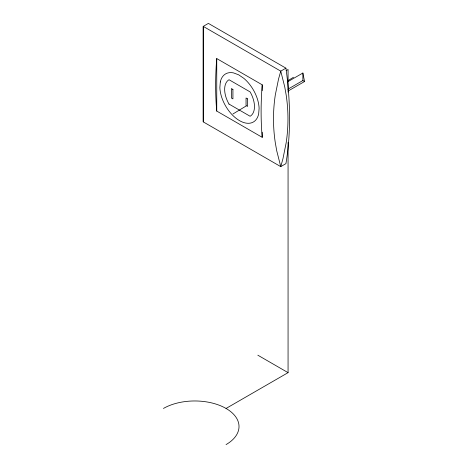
<?xml version="1.0" encoding="UTF-8"?>
<svg xmlns="http://www.w3.org/2000/svg" width="468" height="468" viewBox="0 0 468 468"><rect width="100%" height="100%" fill="white"/><g stroke="black" fill="none" stroke-linecap="round" stroke-linejoin="round"><path stroke-width="0.7" d="M203.235 121.867L203.252 101.228A237.832 0.731 89.9 0 0 203.252 53.305L203.235 26.383L208.4 23.4L285.925 68.158A336.679 194.384 60 0 1 285.925 163.642L280.759 166.626L203.235 121.867L203.211 94.969A239.61 0.737 89.9 0 1 203.211 47.04L203.235 26.383L280.759 71.142L284.755 86.972L286.159 94.934A239.61 195.642 0.4 0 1 286.159 142.857L282.953 158.734L280.759 166.626L276.728 150.79L275.313 142.834A237.832 194.191 0.4 0 1 275.313 94.91L278.542 79.033L280.759 71.142L285.925 68.158M262.226 90.657L262.226 84.825L216.748 58.564L216.544 60.98A336.679 194.384 -60 0 0 216.544 108.904L216.748 111.08L262.226 137.34L262.226 132.233M262.226 84.825L262.021 87.235A336.679 194.384 -60 0 0 262.021 135.158L262.226 137.34M233.005 113.94L246.104 106.002M287.276 81.046L293.518 77.267M286.17 70.586L288.066 69.492L288.066 92.137M287.235 82.04L302.872 73.02L304.557 81.52L288.3 90.909M287.861 89.212L302.872 80.549L304.557 81.52M163.443 408.453A44.267 25.559 0 0 1 226.05 408.453L288.066 372.651L288.066 142.541M228.963 104.054L250.111 116.263A21.095 12.18 60 0 0 250.111 91.909L229.022 79.73A21.095 12.18 60 0 0 229.022 104.089M257.833 355.189L288.066 372.651M302.872 73.02L302.872 80.549M216.748 58.564L216.748 111.08M226.05 408.453A44.267 25.559 0 0 1 226.05 444.6M220.317 81.953L219.866 87.586A27.776 16.035 60 0 0 237.756 119.539A27.776 16.035 60 0 0 258.658 113.952L259.108 108.319A27.776 16.035 60 0 0 243.758 78.285L238.651 74.816L233.602 72.92A27.776 16.035 60 0 0 220.317 81.953M232.924 89.447L231.373 88.551L231.373 97.982L232.924 98.877L232.924 89.447M247.601 98.877L246.051 97.982L246.051 105.499L247.601 106.394L247.601 98.877"/></g></svg>
